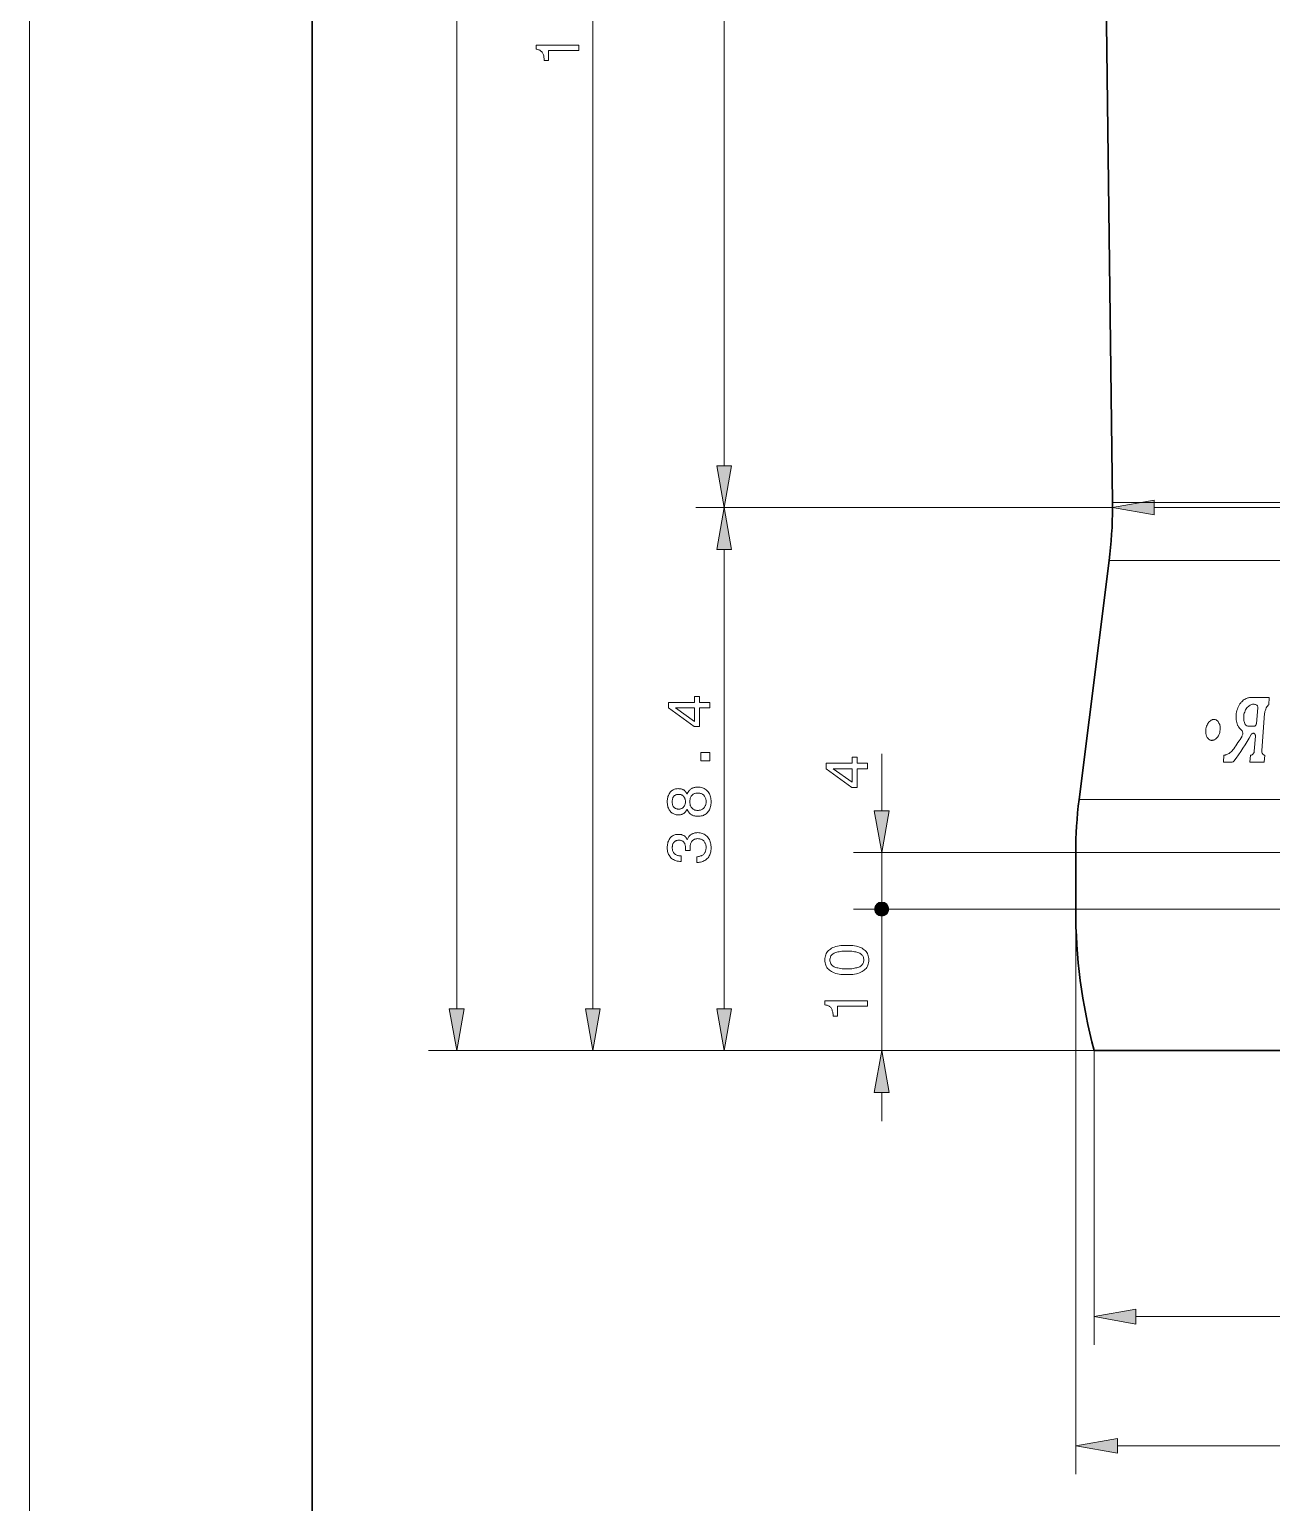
# Model space of a CAD drawing. Extents: x 0 to 297, y 0 to 420.
# Drawn here: x 0 to 87.8, y 96.2 to 200.4 of the extents above; entities that cross this region are included whole.
import ezdxf

# ---------------------------------------------------------------- set-up
doc = ezdxf.new("R2010")
doc.units = 0

msp = doc.modelspace()

# ---------------------------------------------------------------- linework, layer by layer
at = {"color": 7, "lineweight": 13}
for p, q in [((0, 0), (0, 420)), ((30.21, 131.16), (30.21, 371.95)), ((39.84, 131.16), (39.84, 273.25)), ((49.12, 169.56), (49.12, 252.15)), ((136.81, 166.98), (76.58, 166.98)), ((76.58, 166.61), (47.12, 166.61)), ((76.58, 166.61), (47.12, 166.61)), ((79.54, 166.61), (137.78, 166.61)), ((49.12, 131.16), (49.12, 163.65)), ((137.01, 162.86), (76.35, 162.86)), ((138.88, 145.96), (74.22, 145.96)), ((139.09, 142.21), (73.98, 142.21)), ((73.98, 138.21), (73.98, 98.25)), ((139.09, 138.21), (73.98, 138.21)), ((75.28, 128.21), (28.21, 128.21)), ((75.28, 128.21), (37.84, 128.21)), ((75.28, 128.21), (47.12, 128.21)), ((75.28, 128.21), (75.28, 107.4)), ((78.24, 109.4), (139.08, 109.4)), ((76.94, 100.25), (140.38, 100.25))]:
    msp.add_line(p, q, dxfattribs=at)
at = {"color": 7, "lineweight": 30}
for p, q in [((20, 5), (20, 415)), ((76.58, 166.98), (75.48, 255.11)), ((142.03, 128.21), (75.28, 128.21))]:
    msp.add_line(p, q, dxfattribs=at)
at = {"color": 7, "lineweight": 30, "ltscale": 0.009341}
msp.add_line((76.58, 166.98), (76.58, 166.61), dxfattribs=at)
at = {"color": 7, "lineweight": 30, "ltscale": 0.425823}
msp.add_line((76.35, 162.86), (74.22, 145.96), dxfattribs=at)
at = {"color": 7, "lineweight": 13, "ltscale": 0.03365}
msp.add_line((86.32, 153.17), (87.67, 153.17), dxfattribs=at)
at = {"color": 7, "lineweight": 13, "ltscale": 0.01244}
for p, q in [((87.67, 153.17), (87.63, 152.67)), ((87.35, 149.1), (87.31, 148.61))]:
    msp.add_line(p, q, dxfattribs=at)
at = {"color": 7, "lineweight": 13, "ltscale": 0.027647}
msp.add_line((86.85, 152.45), (86.76, 151.35), dxfattribs=at)
at = {"color": 7, "lineweight": 13, "ltscale": 0.011383}
msp.add_line((86.6, 151.15), (86.14, 151.15), dxfattribs=at)
at = {"color": 7, "lineweight": 13, "ltscale": 0.065095}
msp.add_line((87.34, 152.04), (87.13, 149.44), dxfattribs=at)
at = {"color": 7, "lineweight": 13, "ltscale": 0.026274}
msp.add_line((86.6, 149.39), (86.69, 150.44), dxfattribs=at)
at = {"color": 7, "lineweight": 13, "ltscale": 0.100977}
msp.add_line((60.26, 145.16), (60.26, 149.2), dxfattribs=at)
at = {"color": 7, "lineweight": 13, "ltscale": 0.012452}
msp.add_line((84.42, 148.61), (84.46, 149.1), dxfattribs=at)
at = {"color": 7, "lineweight": 13, "ltscale": 0.012444}
msp.add_line((86.3, 148.61), (86.34, 149.1), dxfattribs=at)
at = {"color": 7, "lineweight": 13, "ltscale": 0.015778}
msp.add_line((85.05, 148.61), (84.42, 148.61), dxfattribs=at)
at = {"color": 7, "lineweight": 13, "ltscale": 0.025274}
msp.add_line((87.31, 148.61), (86.3, 148.61), dxfattribs=at)
at = {"color": 7, "lineweight": 13, "ltscale": 0.392981}
for p, q in [((73.98, 142.21), (58.26, 142.21)), ((73.98, 138.21), (58.26, 138.21)), ((73.98, 138.21), (58.26, 138.21))]:
    msp.add_line(p, q, dxfattribs=at)
at = {"color": 7, "lineweight": 13, "ltscale": 0.0875}
msp.add_line((60.26, 138.71), (60.26, 142.21), dxfattribs=at)
at = {"color": 7, "lineweight": 30, "ltscale": 0.1}
msp.add_line((73.98, 138.21), (73.98, 142.21), dxfattribs=at)
at = {"color": 7, "lineweight": 13, "ltscale": 0.2375}
msp.add_line((60.26, 128.21), (60.26, 137.71), dxfattribs=at)
at = {"color": 7, "lineweight": 13, "ltscale": 0.425481}
msp.add_line((75.28, 128.21), (58.26, 128.21), dxfattribs=at)
at = {"color": 7, "lineweight": 13, "ltscale": 0.051139}
msp.add_line((60.26, 123.21), (60.26, 125.25), dxfattribs=at)
at = {"color": 7, "lineweight": 13}
for points in [[(38.84, 198.93), (36.71, 198.93), (36.71, 198.23), (36.4, 198.23), (36.4, 198.31), (36.39, 198.38), (36.38, 198.45), (36.37, 198.51), (36.36, 198.57), (36.35, 198.62), (36.33, 198.67), (36.31, 198.72), (36.28, 198.77), (36.26, 198.81), (36.23, 198.84), (36.2, 198.87), (36.16, 198.9), (36.12, 198.93), (36.08, 198.96), (36.04, 198.98), (35.99, 198.99), (35.93, 199.01), (35.88, 199.02), (35.82, 199.03), (35.82, 199.32), (38.84, 199.32)], [(48.6, 169.56), (49.12, 166.61), (49.64, 169.56)], [(79.54, 167.13), (76.58, 166.61), (79.54, 166.09)], [(49.64, 163.65), (49.12, 166.61), (48.6, 163.65)], [(48.12, 152.44), (47.38, 152.44), (47.38, 151.12), (47, 151.12), (45.19, 152.44), (45.19, 152.83), (47.03, 152.83), (47.03, 153.26), (47.38, 153.26), (47.38, 152.83), (48.12, 152.83)], [(47.03, 151.49), (47.03, 152.44), (45.69, 152.44)], [(48.12, 148.71), (47.47, 148.71), (47.47, 149.3), (48.12, 149.3)], [(59.26, 148.14), (58.52, 148.14), (58.52, 146.82), (58.14, 146.82), (56.33, 148.13), (56.33, 148.53), (58.17, 148.53), (58.17, 148.96), (58.52, 148.96), (58.52, 148.53), (59.26, 148.53)], [(58.17, 147.18), (58.17, 148.14), (56.83, 148.14)], [(46.5, 145.27), (46.48, 145.23), (46.46, 145.2), (46.44, 145.16), (46.42, 145.13), (46.4, 145.1), (46.37, 145.07), (46.34, 145.04), (46.32, 145.02), (46.29, 144.99), (46.26, 144.97), (46.22, 144.95), (46.19, 144.94), (46.16, 144.92), (46.12, 144.91), (46.08, 144.9), (46.04, 144.89), (46, 144.88), (45.96, 144.88), (45.92, 144.88), (45.87, 144.87), (45.8, 144.88), (45.74, 144.88), (45.68, 144.9), (45.62, 144.92), (45.56, 144.94), (45.51, 144.97), (45.45, 145), (45.4, 145.04), (45.36, 145.08), (45.31, 145.13), (45.27, 145.19), (45.24, 145.24), (45.2, 145.3), (45.18, 145.36), (45.15, 145.43), (45.13, 145.5), (45.12, 145.57), (45.11, 145.65), (45.1, 145.72), (45.1, 145.81), (45.1, 145.89), (45.11, 145.97), (45.12, 146.04), (45.13, 146.11), (45.15, 146.18), (45.18, 146.25), (45.2, 146.31), (45.24, 146.37), (45.27, 146.43), (45.31, 146.48), (45.36, 146.53), (45.4, 146.57), (45.45, 146.61), (45.51, 146.64), (45.56, 146.67), (45.62, 146.69), (45.68, 146.71), (45.74, 146.73), (45.8, 146.73), (45.87, 146.74), (45.92, 146.73), (45.96, 146.73), (46, 146.73), (46.04, 146.72), (46.08, 146.71), (46.12, 146.7), (46.16, 146.69), (46.19, 146.67), (46.23, 146.66), (46.26, 146.64), (46.29, 146.62), (46.32, 146.6), (46.35, 146.57), (46.37, 146.54), (46.4, 146.52), (46.42, 146.49), (46.44, 146.45), (46.46, 146.42), (46.48, 146.38), (46.5, 146.34), (46.52, 146.39), (46.54, 146.44), (46.57, 146.48), (46.59, 146.52), (46.62, 146.56), (46.65, 146.59), (46.68, 146.63), (46.71, 146.66), (46.75, 146.69), (46.79, 146.71), (46.83, 146.74), (46.87, 146.76), (46.91, 146.78), (46.95, 146.79), (47, 146.81), (47.05, 146.82), (47.1, 146.83), (47.15, 146.83), (47.2, 146.84), (47.26, 146.84), (47.34, 146.84), (47.42, 146.83), (47.5, 146.81), (47.58, 146.79), (47.65, 146.77), (47.71, 146.74), (47.78, 146.7), (47.84, 146.66), (47.89, 146.61), (47.95, 146.56), (48, 146.5), (48.04, 146.44), (48.08, 146.37), (48.11, 146.31), (48.14, 146.23), (48.16, 146.15), (48.18, 146.07), (48.19, 145.99), (48.2, 145.9), (48.2, 145.81), (48.2, 145.71), (48.19, 145.62), (48.18, 145.54), (48.16, 145.46), (48.14, 145.38), (48.11, 145.31), (48.08, 145.24), (48.04, 145.17), (48, 145.11), (47.95, 145.05), (47.89, 145), (47.84, 144.95), (47.78, 144.91), (47.71, 144.88), (47.65, 144.84), (47.58, 144.82), (47.5, 144.8), (47.42, 144.79), (47.34, 144.78), (47.26, 144.78), (47.2, 144.78), (47.15, 144.78), (47.1, 144.79), (47.05, 144.8), (47, 144.81), (46.95, 144.82), (46.91, 144.84), (46.87, 144.86), (46.83, 144.88), (46.79, 144.9), (46.75, 144.93), (46.71, 144.96), (46.68, 144.99), (46.65, 145.02), (46.62, 145.06), (46.59, 145.09), (46.57, 145.13), (46.54, 145.18), (46.52, 145.22)], [(45.91, 145.29), (45.95, 145.29), (45.99, 145.29), (46.03, 145.3), (46.06, 145.31), (46.1, 145.32), (46.13, 145.34), (46.17, 145.36), (46.2, 145.38), (46.22, 145.4), (46.25, 145.43), (46.28, 145.46), (46.3, 145.49), (46.32, 145.52), (46.34, 145.56), (46.35, 145.59), (46.36, 145.63), (46.37, 145.67), (46.38, 145.72), (46.38, 145.76), (46.38, 145.81), (46.38, 145.85), (46.38, 145.9), (46.37, 145.94), (46.36, 145.98), (46.35, 146.02), (46.34, 146.06), (46.32, 146.09), (46.3, 146.13), (46.28, 146.16), (46.25, 146.19), (46.22, 146.21), (46.2, 146.24), (46.17, 146.26), (46.13, 146.28), (46.1, 146.29), (46.06, 146.31), (46.03, 146.32), (45.99, 146.32), (45.95, 146.33), (45.91, 146.33), (45.86, 146.33), (45.82, 146.32), (45.79, 146.32), (45.75, 146.31), (45.71, 146.29), (45.68, 146.28), (45.65, 146.26), (45.62, 146.24), (45.59, 146.22), (45.57, 146.19), (45.54, 146.16), (45.52, 146.13), (45.5, 146.1), (45.49, 146.06), (45.48, 146.02), (45.46, 145.98), (45.46, 145.94), (45.45, 145.9), (45.45, 145.85), (45.44, 145.81), (45.45, 145.76), (45.45, 145.71), (45.46, 145.67), (45.46, 145.63), (45.48, 145.59), (45.49, 145.55), (45.5, 145.52), (45.52, 145.48), (45.54, 145.45), (45.57, 145.42), (45.59, 145.4), (45.62, 145.37), (45.65, 145.35), (45.68, 145.34), (45.71, 145.32), (45.75, 145.31), (45.79, 145.3), (45.82, 145.29), (45.86, 145.29)], [(47.25, 145.19), (47.3, 145.19), (47.35, 145.2), (47.4, 145.21), (47.45, 145.22), (47.49, 145.23), (47.54, 145.25), (47.58, 145.27), (47.61, 145.3), (47.65, 145.32), (47.68, 145.36), (47.71, 145.39), (47.74, 145.43), (47.76, 145.47), (47.78, 145.51), (47.8, 145.55), (47.82, 145.6), (47.83, 145.65), (47.84, 145.7), (47.84, 145.75), (47.84, 145.81), (47.84, 145.86), (47.84, 145.92), (47.83, 145.97), (47.82, 146.02), (47.8, 146.06), (47.78, 146.11), (47.76, 146.15), (47.74, 146.19), (47.71, 146.22), (47.68, 146.26), (47.65, 146.29), (47.61, 146.32), (47.58, 146.34), (47.54, 146.36), (47.49, 146.38), (47.45, 146.4), (47.4, 146.41), (47.35, 146.42), (47.3, 146.42), (47.25, 146.42), (47.2, 146.42), (47.15, 146.42), (47.11, 146.41), (47.06, 146.4), (47.02, 146.38), (46.98, 146.36), (46.94, 146.34), (46.91, 146.32), (46.88, 146.29), (46.85, 146.26), (46.82, 146.23), (46.79, 146.19), (46.77, 146.15), (46.75, 146.11), (46.73, 146.06), (46.72, 146.02), (46.71, 145.97), (46.7, 145.92), (46.7, 145.86), (46.7, 145.81), (46.7, 145.75), (46.7, 145.7), (46.71, 145.65), (46.72, 145.6), (46.73, 145.55), (46.75, 145.51), (46.77, 145.46), (46.79, 145.43), (46.82, 145.39), (46.85, 145.35), (46.88, 145.32), (46.91, 145.3), (46.94, 145.27), (46.98, 145.25), (47.02, 145.23), (47.06, 145.22), (47.11, 145.21), (47.15, 145.2), (47.2, 145.19)], [(59.74, 145.16), (60.26, 142.21), (60.78, 145.16)], [(47.18, 141.52), (47.18, 141.92), (47.24, 141.92), (47.3, 141.93), (47.35, 141.94), (47.41, 141.95), (47.46, 141.97), (47.51, 141.98), (47.55, 142.01), (47.59, 142.03), (47.63, 142.06), (47.67, 142.09), (47.7, 142.13), (47.73, 142.16), (47.76, 142.21), (47.78, 142.25), (47.8, 142.29), (47.81, 142.34), (47.83, 142.39), (47.83, 142.45), (47.84, 142.5), (47.84, 142.56), (47.84, 142.62), (47.84, 142.67), (47.83, 142.73), (47.82, 142.78), (47.8, 142.83), (47.78, 142.87), (47.76, 142.91), (47.74, 142.95), (47.71, 142.99), (47.68, 143.03), (47.65, 143.06), (47.62, 143.09), (47.58, 143.11), (47.54, 143.14), (47.5, 143.15), (47.45, 143.17), (47.4, 143.18), (47.35, 143.19), (47.3, 143.19), (47.25, 143.2), (47.2, 143.19), (47.15, 143.19), (47.11, 143.18), (47.07, 143.17), (47.03, 143.15), (46.99, 143.14), (46.95, 143.11), (46.92, 143.09), (46.89, 143.06), (46.86, 143.03), (46.83, 142.99), (46.81, 142.96), (46.79, 142.92), (46.77, 142.87), (46.75, 142.83), (46.74, 142.78), (46.73, 142.73), (46.72, 142.67), (46.72, 142.62), (46.72, 142.56), (46.72, 142.55), (46.72, 142.54), (46.72, 142.53), (46.72, 142.52), (46.72, 142.51), (46.72, 142.51), (46.72, 142.5), (46.72, 142.49), (46.72, 142.48), (46.72, 142.47), (46.72, 142.46), (46.72, 142.45), (46.72, 142.44), (46.72, 142.43), (46.72, 142.42), (46.72, 142.4), (46.72, 142.39), (46.72, 142.38), (46.73, 142.36), (46.73, 142.35), (46.39, 142.35), (46.39, 142.36), (46.39, 142.36), (46.39, 142.37), (46.39, 142.38), (46.39, 142.39), (46.39, 142.4), (46.39, 142.41), (46.39, 142.42), (46.39, 142.43), (46.39, 142.44), (46.39, 142.44), (46.39, 142.45), (46.39, 142.46), (46.39, 142.47), (46.39, 142.48), (46.39, 142.48), (46.39, 142.49), (46.39, 142.5), (46.39, 142.51), (46.39, 142.51), (46.39, 142.57), (46.39, 142.62), (46.38, 142.67), (46.37, 142.72), (46.36, 142.77), (46.35, 142.81), (46.33, 142.85), (46.32, 142.88), (46.3, 142.91), (46.28, 142.94), (46.25, 142.97), (46.23, 142.99), (46.2, 143.02), (46.16, 143.03), (46.13, 143.05), (46.09, 143.06), (46.06, 143.07), (46.01, 143.08), (45.97, 143.08), (45.93, 143.08), (45.88, 143.08), (45.84, 143.08), (45.8, 143.07), (45.76, 143.06), (45.72, 143.05), (45.69, 143.04), (45.66, 143.02), (45.63, 143), (45.6, 142.97), (45.58, 142.95), (45.55, 142.92), (45.53, 142.89), (45.51, 142.86), (45.5, 142.82), (45.48, 142.78), (45.47, 142.74), (45.46, 142.7), (45.46, 142.65), (45.45, 142.61), (45.45, 142.56), (45.45, 142.5), (45.46, 142.45), (45.47, 142.4), (45.48, 142.35), (45.49, 142.31), (45.51, 142.26), (45.53, 142.22), (45.56, 142.19), (45.58, 142.15), (45.62, 142.12), (45.65, 142.09), (45.69, 142.07), (45.73, 142.05), (45.77, 142.03), (45.82, 142.01), (45.86, 142), (45.92, 141.99), (45.97, 141.98), (46.03, 141.97), (46.09, 141.97), (46.09, 141.59), (46.06, 141.59), (45.98, 141.59), (45.89, 141.6), (45.81, 141.61), (45.74, 141.63), (45.67, 141.65), (45.6, 141.68), (45.53, 141.72), (45.47, 141.75), (45.41, 141.8), (45.36, 141.85), (45.31, 141.9), (45.27, 141.96), (45.23, 142.02), (45.19, 142.08), (45.16, 142.15), (45.14, 142.22), (45.12, 142.29), (45.11, 142.37), (45.1, 142.45), (45.1, 142.54), (45.1, 142.63), (45.11, 142.71), (45.12, 142.79), (45.13, 142.87), (45.15, 142.94), (45.18, 143.01), (45.2, 143.08), (45.23, 143.14), (45.27, 143.2), (45.31, 143.25), (45.36, 143.3), (45.4, 143.34), (45.45, 143.38), (45.51, 143.41), (45.57, 143.44), (45.63, 143.46), (45.69, 143.48), (45.76, 143.49), (45.83, 143.5), (45.91, 143.5), (45.95, 143.5), (45.99, 143.5), (46.03, 143.49), (46.07, 143.49), (46.11, 143.48), (46.14, 143.47), (46.18, 143.45), (46.21, 143.44), (46.25, 143.42), (46.28, 143.41), (46.31, 143.39), (46.34, 143.36), (46.36, 143.34), (46.39, 143.31), (46.41, 143.29), (46.44, 143.26), (46.46, 143.23), (46.48, 143.19), (46.49, 143.16), (46.51, 143.12), (46.53, 143.17), (46.55, 143.21), (46.57, 143.26), (46.6, 143.3), (46.62, 143.34), (46.65, 143.37), (46.68, 143.4), (46.72, 143.44), (46.75, 143.46), (46.79, 143.49), (46.83, 143.51), (46.87, 143.54), (46.91, 143.55), (46.95, 143.57), (47, 143.58), (47.04, 143.6), (47.09, 143.6), (47.14, 143.61), (47.2, 143.61), (47.25, 143.62), (47.33, 143.61), (47.42, 143.6), (47.49, 143.59), (47.57, 143.57), (47.64, 143.54), (47.71, 143.51), (47.77, 143.47), (47.83, 143.43), (47.89, 143.38), (47.94, 143.32), (47.99, 143.26), (48.04, 143.19), (48.08, 143.13), (48.11, 143.05), (48.14, 142.98), (48.16, 142.9), (48.18, 142.81), (48.19, 142.72), (48.2, 142.63), (48.2, 142.54), (48.2, 142.45), (48.19, 142.36), (48.18, 142.27), (48.16, 142.2), (48.14, 142.12), (48.11, 142.05), (48.07, 141.98), (48.03, 141.91), (47.98, 141.85), (47.93, 141.8), (47.88, 141.74), (47.82, 141.7), (47.75, 141.66), (47.69, 141.62), (47.61, 141.59), (47.54, 141.56), (47.46, 141.54), (47.38, 141.53), (47.3, 141.52), (47.21, 141.52)], [(57.8, 133.58), (57.65, 133.58), (57.51, 133.59), (57.38, 133.6), (57.25, 133.62), (57.13, 133.64), (57.02, 133.67), (56.91, 133.71), (56.81, 133.75), (56.72, 133.79), (56.64, 133.84), (56.57, 133.9), (56.5, 133.96), (56.44, 134.02), (56.39, 134.09), (56.34, 134.17), (56.31, 134.25), (56.28, 134.33), (56.26, 134.42), (56.25, 134.52), (56.24, 134.62), (56.25, 134.72), (56.26, 134.81), (56.28, 134.9), (56.31, 134.99), (56.34, 135.07), (56.39, 135.14), (56.44, 135.21), (56.5, 135.28), (56.56, 135.34), (56.64, 135.39), (56.72, 135.44), (56.81, 135.49), (56.91, 135.53), (57.01, 135.56), (57.13, 135.59), (57.25, 135.61), (57.37, 135.63), (57.51, 135.64), (57.65, 135.65), (57.8, 135.65), (57.95, 135.65), (58.09, 135.64), (58.23, 135.63), (58.35, 135.61), (58.47, 135.59), (58.58, 135.56), (58.69, 135.53), (58.79, 135.49), (58.87, 135.44), (58.96, 135.39), (59.03, 135.34), (59.1, 135.28), (59.16, 135.21), (59.21, 135.14), (59.25, 135.07), (59.29, 134.99), (59.31, 134.9), (59.33, 134.81), (59.35, 134.72), (59.35, 134.62), (59.35, 134.52), (59.33, 134.42), (59.31, 134.33), (59.29, 134.25), (59.25, 134.17), (59.21, 134.09), (59.16, 134.02), (59.1, 133.96), (59.03, 133.9), (58.95, 133.84), (58.87, 133.79), (58.78, 133.75), (58.69, 133.71), (58.58, 133.67), (58.47, 133.64), (58.35, 133.62), (58.22, 133.6), (58.09, 133.59), (57.95, 133.58)], [(57.8, 133.99), (57.92, 133.99), (58.03, 134), (58.14, 134), (58.24, 134.02), (58.34, 134.03), (58.42, 134.05), (58.5, 134.07), (58.58, 134.09), (58.65, 134.11), (58.71, 134.14), (58.76, 134.17), (58.81, 134.21), (58.85, 134.25), (58.89, 134.29), (58.92, 134.34), (58.95, 134.39), (58.97, 134.44), (58.98, 134.49), (58.99, 134.55), (58.99, 134.62), (58.99, 134.68), (58.98, 134.74), (58.97, 134.8), (58.95, 134.85), (58.92, 134.9), (58.89, 134.94), (58.86, 134.99), (58.81, 135.02), (58.76, 135.06), (58.71, 135.09), (58.65, 135.12), (58.58, 135.14), (58.51, 135.17), (58.43, 135.19), (58.34, 135.2), (58.25, 135.22), (58.14, 135.23), (58.04, 135.23), (57.92, 135.24), (57.8, 135.24), (57.68, 135.24), (57.56, 135.23), (57.45, 135.23), (57.35, 135.22), (57.26, 135.2), (57.17, 135.19), (57.09, 135.17), (57.01, 135.14), (56.95, 135.12), (56.89, 135.09), (56.83, 135.06), (56.78, 135.02), (56.74, 134.99), (56.7, 134.94), (56.67, 134.9), (56.65, 134.85), (56.63, 134.8), (56.61, 134.74), (56.6, 134.68), (56.6, 134.62), (56.6, 134.55), (56.61, 134.49), (56.63, 134.44), (56.65, 134.39), (56.67, 134.34), (56.71, 134.29), (56.74, 134.25), (56.79, 134.21), (56.84, 134.17), (56.89, 134.14), (56.95, 134.11), (57.02, 134.09), (57.09, 134.07), (57.17, 134.05), (57.26, 134.03), (57.36, 134.02), (57.46, 134), (57.56, 134), (57.68, 133.99)], [(59.26, 131.34), (57.13, 131.34), (57.13, 130.64), (56.82, 130.64), (56.82, 130.72), (56.82, 130.79), (56.81, 130.86), (56.8, 130.92), (56.78, 130.98), (56.77, 131.03), (56.75, 131.09), (56.73, 131.13), (56.71, 131.18), (56.68, 131.22), (56.65, 131.25), (56.62, 131.29), (56.58, 131.32), (56.55, 131.34), (56.5, 131.37), (56.46, 131.39), (56.41, 131.41), (56.36, 131.42), (56.3, 131.43), (56.24, 131.44), (56.24, 131.73), (59.26, 131.73)], [(29.68, 131.16), (30.21, 128.21), (30.73, 131.16)], [(39.32, 131.16), (39.84, 128.21), (40.36, 131.16)], [(48.6, 131.16), (49.12, 128.21), (49.64, 131.16)], [(60.78, 125.25), (60.26, 128.21), (59.74, 125.25)], [(78.24, 109.92), (75.28, 109.4), (78.24, 108.87)], [(76.94, 100.77), (73.98, 100.25), (76.94, 99.73)]]:
    msp.add_lwpolyline(points, close=True, dxfattribs=at)
for points in [[(85.7, 150.88), (85.65, 150.92), (85.6, 150.97), (85.56, 151.02), (85.52, 151.07), (85.49, 151.11), (85.47, 151.15), (85.45, 151.19), (85.43, 151.23), (85.39, 151.32), (85.37, 151.42), (85.34, 151.51), (85.33, 151.61), (85.32, 151.72), (85.32, 151.82), (85.32, 151.93), (85.33, 152.04), (85.35, 152.14), (85.38, 152.25), (85.41, 152.35), (85.44, 152.45), (85.49, 152.55), (85.54, 152.64), (85.59, 152.72), (85.65, 152.8), (85.68, 152.84), (85.72, 152.88), (85.77, 152.93), (85.83, 152.99), (85.9, 153.03), (85.96, 153.07), (86.03, 153.1), (86.1, 153.13), (86.15, 153.15), (86.21, 153.16), (86.27, 153.17), (86.32, 153.17)], [(86.01, 151.22), (85.97, 151.28), (85.94, 151.34), (85.92, 151.4), (85.89, 151.47), (85.88, 151.54), (85.87, 151.59), (85.86, 151.63), (85.86, 151.68), (85.86, 151.73), (85.86, 151.82), (85.87, 151.91), (85.88, 151.99), (85.9, 152.07), (85.93, 152.15), (85.96, 152.23), (85.99, 152.31), (86.04, 152.38), (86.08, 152.44), (86.13, 152.5), (86.19, 152.55), (86.25, 152.6), (86.31, 152.64)], [(86.31, 152.64), (86.36, 152.66), (86.42, 152.69), (86.48, 152.7), (86.53, 152.7), (86.59, 152.7), (86.65, 152.69), (86.69, 152.68), (86.74, 152.65), (86.78, 152.63)], [(86.78, 152.63), (86.81, 152.61), (86.83, 152.59), (86.84, 152.56), (86.85, 152.52), (86.85, 152.49), (86.85, 152.45)], [(87.63, 152.67), (87.58, 152.63), (87.54, 152.57), (87.49, 152.51), (87.45, 152.44), (87.42, 152.36), (87.39, 152.29), (87.36, 152.2), (87.35, 152.12), (87.34, 152.04)], [(83.18, 150.89), (83.19, 150.97), (83.21, 151.06), (83.24, 151.14), (83.27, 151.22), (83.3, 151.3), (83.35, 151.37), (83.37, 151.41), (83.4, 151.44), (83.42, 151.47), (83.45, 151.49), (83.5, 151.54), (83.55, 151.57), (83.6, 151.6), (83.63, 151.61), (83.65, 151.62), (83.68, 151.62), (83.71, 151.63), (83.74, 151.63), (83.78, 151.63), (83.82, 151.63), (83.85, 151.62), (83.89, 151.6), (83.92, 151.59), (83.94, 151.57), (83.97, 151.56), (84.01, 151.52), (84.05, 151.48), (84.08, 151.43), (84.11, 151.37), (84.13, 151.34), (84.14, 151.3), (84.16, 151.26), (84.17, 151.22), (84.19, 151.14), (84.2, 151.06), (84.2, 150.97), (84.19, 150.89)], [(86.76, 151.35), (86.76, 151.32), (86.75, 151.29), (86.74, 151.26), (86.72, 151.22), (86.7, 151.19), (86.68, 151.18), (86.67, 151.17), (86.64, 151.16), (86.62, 151.15), (86.6, 151.15)], [(84.19, 150.89), (84.18, 150.8), (84.16, 150.71), (84.14, 150.63), (84.11, 150.55), (84.07, 150.47), (84.05, 150.44), (84.02, 150.4), (83.99, 150.36), (83.96, 150.32), (83.92, 150.28), (83.87, 150.24), (83.82, 150.2), (83.77, 150.18), (83.74, 150.17), (83.71, 150.16), (83.68, 150.15), (83.66, 150.15), (83.62, 150.14), (83.58, 150.14), (83.55, 150.15), (83.51, 150.16), (83.48, 150.17), (83.45, 150.19), (83.42, 150.2), (83.4, 150.22), (83.36, 150.26), (83.32, 150.3), (83.28, 150.35), (83.26, 150.4), (83.24, 150.44), (83.23, 150.47), (83.21, 150.51), (83.2, 150.55), (83.19, 150.63), (83.18, 150.72), (83.18, 150.8), (83.18, 150.89)], [(85.73, 150.45), (85.76, 150.49), (85.77, 150.54), (85.79, 150.59), (85.79, 150.64), (85.79, 150.68), (85.78, 150.73), (85.77, 150.78), (85.75, 150.82), (85.73, 150.85), (85.71, 150.86), (85.7, 150.88)], [(86.69, 150.44), (86.69, 150.48), (86.69, 150.51), (86.68, 150.54), (86.67, 150.57), (86.65, 150.6), (86.63, 150.62), (86.61, 150.64), (86.58, 150.65), (86.55, 150.65), (86.52, 150.65), (86.5, 150.64), (86.47, 150.63), (86.44, 150.61), (86.42, 150.58), (86.4, 150.56)], [(84.46, 149.1), (84.5, 149.1), (84.54, 149.11), (84.57, 149.12), (84.61, 149.13), (84.66, 149.14), (84.71, 149.16), (84.76, 149.19), (84.8, 149.21), (84.83, 149.23), (84.9, 149.28), (84.97, 149.34), (85.04, 149.4), (85.1, 149.47), (85.15, 149.55)], [(86.34, 149.1), (86.37, 149.1), (86.39, 149.11), (86.41, 149.11), (86.45, 149.13), (86.48, 149.15), (86.52, 149.18), (86.54, 149.22), (86.57, 149.26), (86.59, 149.3), (86.6, 149.35), (86.6, 149.39)], [(87.13, 149.44), (87.13, 149.39), (87.13, 149.34), (87.14, 149.3), (87.16, 149.25), (87.18, 149.21), (87.21, 149.18), (87.24, 149.15), (87.27, 149.13), (87.31, 149.11), (87.35, 149.1)]]:
    msp.add_lwpolyline(points, dxfattribs=at)
at = {"color": 7, "lineweight": 13, "const_width": 0.5}
for points in [[(60.51, 138.21, 1), (60.01, 138.21)], [(60.51, 138.21, 1), (60.01, 138.21)], [(60.01, 138.21, 1), (60.51, 138.21)], [(60.01, 138.21, 1), (60.51, 138.21)]]:
    msp.add_lwpolyline(points, format="xyb", dxfattribs=at)
at = {"color": 7, "lineweight": 13}
msp.add_circle((60.26, 138.21), 0.5, dxfattribs=at)
msp.add_circle((60.26, 138.21), 0.5, dxfattribs=at)
at = {"color": 7, "lineweight": 30}
for centre, radius, start, end in [((46.58, 166.61), 30, 352.8186, 360), ((103.98, 142.21), 30, 172.8186, 180), ((113.09, 138.21), 39.11, 180, 194.8138)]:
    msp.add_arc(centre, radius, start, end, dxfattribs=at)
at = {"color": 7, "lineweight": 13}
for centre, radius, start, end in [((86.15, 151.31), 0.161, 213.5948, 268.4485), ((71, 159.37), 17.23, 325.2475, 328.8089), ((70.8, 159.44), 17.95, 323.1344, 330.3338), ((85.04, 148.75), 0.148, 274.0138, 326.8565)]:
    msp.add_arc(centre, radius, start, end, dxfattribs=at)
for points in [[(48.6, 169.56), (49.12, 166.61), (48.6, 169.56), (49.64, 169.56)], [(79.54, 167.13), (76.58, 166.61), (79.54, 167.13), (79.54, 166.09)], [(49.64, 163.65), (49.12, 166.61), (49.64, 163.65), (48.6, 163.65)], [(59.74, 145.16), (60.26, 142.21), (59.74, 145.16), (60.78, 145.16)], [(29.68, 131.16), (30.21, 128.21), (29.68, 131.16), (30.73, 131.16)], [(39.32, 131.16), (39.84, 128.21), (39.32, 131.16), (40.36, 131.16)], [(48.6, 131.16), (49.12, 128.21), (48.6, 131.16), (49.64, 131.16)], [(60.78, 125.25), (60.26, 128.21), (60.78, 125.25), (59.74, 125.25)], [(78.24, 109.92), (75.28, 109.4), (78.24, 109.92), (78.24, 108.87)], [(76.94, 100.77), (73.98, 100.25), (76.94, 100.77), (76.94, 99.73)]]:
    msp.add_solid(points, dxfattribs=at)

doc.saveas('drawing.dxf')
